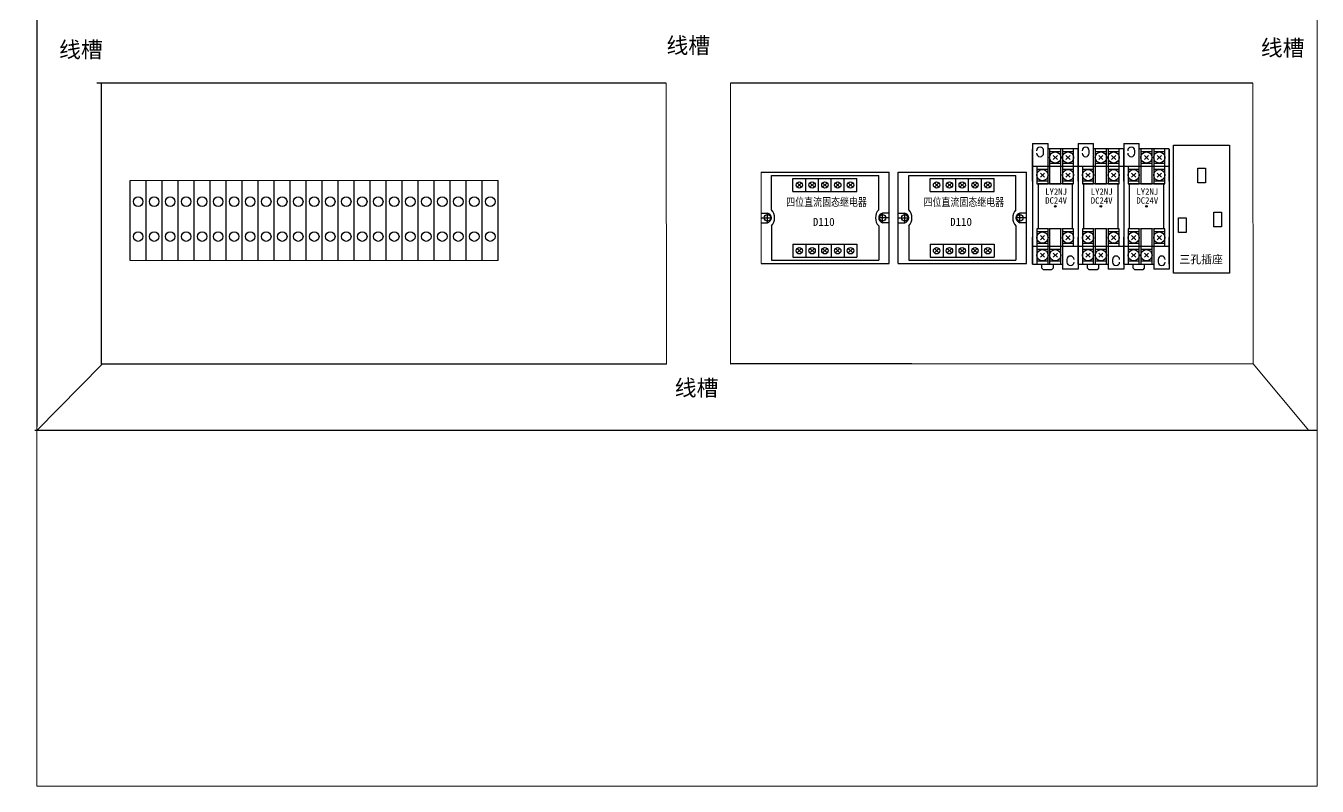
# Model space of a CAD drawing. Extents: x -21176 to 41123, y 80777 to 162275.
# Drawn here: x 40316 to 41123, y 81048 to 81523 of the extents above; entities that cross this region are included whole.
import ezdxf

# ---------------------------------------------------------------- set-up
doc = ezdxf.new("R2010")
doc.units = 0
doc.header["$MEASUREMENT"] = 0
for name, color, linetype in [('DIM', 1, 'Continuous'), ('TEXT', 2, 'Continuous'), ('Z_OM_OUTLINE', 7, 'Continuous'), ('外形線', 7, 'Continuous')]:
    doc.layers.add(name, color=color, linetype=linetype)
doc.layers.add('標注', color=95, linetype='Continuous', lineweight=13)
doc.styles.add('HZ', font='', dxfattribs={"width": 0.8})
doc.styles.get('HZ').set_extended_font_data('SimSun')
doc.dimstyles.new('AM_ISO', dxfattribs={"dimtxt": 5.5, "dimasz": 2.5, "dimexe": 1.25, "dimexo": 0.5, "dimgap": 0.5, "dimtad": 1, "dimdsep": 46, "dimtxsty": 'Standard', "dimcen": 0, "dimclrd": 5, "dimclre": 5, "dimclrt": 1, "dimadec": 0, "dimazin": 2, "dimtp": 0.1, "dimtm": 0.1, "dimtfac": 0.71, "dimtmove": 0, "dimatfit": 3, "dimfxl": 1, "dimlwd": -1, "dimlwe": -1, "dimarcsym": 0})

# ---------------------------------------------------------------- blocks, each defined once
blk = doc.blocks.new('*D116')
at = {"color": 5}
for p, q in [((40323.13, 81978.35), (40323.88, 81978.35)), ((40322.63, 81975.85), (40322.63, 81272.86)), ((40322.13, 81270.36), (40321.38, 81270.36))]:
    blk.add_line(p, q, dxfattribs=at)
at = {"color": 5, "lineweight": 0}
for points in [[(40322.21, 81975.85), (40323.05, 81975.85), (40322.63, 81978.35)], [(40322.21, 81272.86), (40323.05, 81272.86), (40322.63, 81270.36)]]:
    blk.add_solid(points, dxfattribs=at)
at = {"layer": 'Defpoints', "color": 0, "lineweight": 0}
for p in [(40322.63, 81978.35), (40322.63, 81270.36), (40322.63, 81270.36)]:
    blk.add_point(p, dxfattribs=at)
at = {"color": 1, "lineweight": 0, "insert": (40319.38, 81624.35), "char_height": 5.5, "attachment_point": 5, "rotation": 90}
blk.add_mtext('707.99', dxfattribs=at)

msp = doc.modelspace()

# ---------------------------------------------------------------- linework, layer by layer
at = {"color": 0, "lineweight": -2}
for p, q in [((40715.931, 81487.281, 550.938), (40360.14, 81487.281, 550.938)), ((40362.775, 81487.281, 550.938), (40362.775, 81311.859, 550.938)), ((40715.931, 81487.281, 550.938), (40362.775, 81487.281, 550.938)), ((40715.931, 81487.281, 550.938), (40362.775, 81487.281, 550.938)), ((40715.931, 81487.281, 550.938), (40362.775, 81487.281, 550.938)), ((41082.531, 81487.281, 550.938), (40756.006, 81487.281, 550.938)), ((41082.531, 81487.281, 550.938), (40756.006, 81487.281, 550.938)), ((41082.531, 81487.281, 550.938), (40756.006, 81487.281, 550.938)), ((41082.531, 81487.281, 550.938), (40756.006, 81487.281, 550.938)), ((40775.123, 81431.646, 550.938), (40855.123, 81431.646, 550.938)), ((40781.601, 81429.646, 550.938), (40848.645, 81429.646, 550.938)), ((40781.601, 81408.146, 550.938), (40781.601, 81429.646, 550.938)), ((40848.645, 81408.146, 550.938), (40848.645, 81429.646, 550.938)), ((40855.123, 81374.646, 550.938), (40855.123, 81431.646, 550.938)), ((40860.913, 81374.646, 550.938), (40860.913, 81431.646, 550.938)), ((40860.913, 81431.646, 550.938), (40940.913, 81431.646, 550.938)), ((40867.391, 81429.646, 550.938), (40934.435, 81429.646, 550.938)), ((40867.391, 81408.146, 550.938), (40867.391, 81429.646, 550.938)), ((40934.435, 81408.146, 550.938), (40934.435, 81429.646, 550.938)), ((40940.913, 81374.646, 550.938), (40940.913, 81431.646, 550.938)), ((40795.056, 81427.646, 550.938), (40835.056, 81427.646, 550.938)), ((40795.056, 81419.646, 550.938), (40795.056, 81427.646, 550.938)), ((40797.642, 81425.06, 550.938), (40800.47, 81422.232, 550.938)), ((40800.47, 81425.06, 550.938), (40797.642, 81422.232, 550.938)), ((40803.056, 81419.646, 550.938), (40803.056, 81427.646, 550.938)), ((40805.642, 81425.06, 550.938), (40808.47, 81422.232, 550.938)), ((40808.47, 81425.06, 550.938), (40805.642, 81422.232, 550.938)), ((40811.056, 81419.646, 550.938), (40811.056, 81427.646, 550.938)), ((40813.642, 81425.06, 550.938), (40816.47, 81422.232, 550.938)), ((40816.47, 81425.06, 550.938), (40813.642, 81422.232, 550.938)), ((40819.056, 81419.646, 550.938), (40819.056, 81427.646, 550.938)), ((40821.642, 81425.06, 550.938), (40824.47, 81422.232, 550.938)), ((40824.47, 81425.06, 550.938), (40821.642, 81422.232, 550.938)), ((40827.056, 81419.646, 550.938), (40827.056, 81427.646, 550.938)), ((40829.642, 81425.06, 550.938), (40832.47, 81422.232, 550.938)), ((40832.47, 81425.06, 550.938), (40829.642, 81422.232, 550.938)), ((40835.056, 81419.646, 550.938), (40835.056, 81427.646, 550.938)), ((40880.846, 81427.646, 550.938), (40920.846, 81427.646, 550.938)), ((40880.846, 81419.646, 550.938), (40880.846, 81427.646, 550.938)), ((40883.432, 81425.06, 550.938), (40886.26, 81422.232, 550.938)), ((40886.26, 81425.06, 550.938), (40883.432, 81422.232, 550.938)), ((40888.846, 81419.646, 550.938), (40888.846, 81427.646, 550.938)), ((40891.432, 81425.06, 550.938), (40894.26, 81422.232, 550.938)), ((40894.26, 81425.06, 550.938), (40891.432, 81422.232, 550.938)), ((40896.846, 81419.646, 550.938), (40896.846, 81427.646, 550.938)), ((40899.432, 81425.06, 550.938), (40902.26, 81422.232, 550.938)), ((40902.26, 81425.06, 550.938), (40899.432, 81422.232, 550.938)), ((40904.846, 81419.646, 550.938), (40904.846, 81427.646, 550.938)), ((40907.432, 81425.06, 550.938), (40910.26, 81422.232, 550.938)), ((40910.26, 81425.06, 550.938), (40907.432, 81422.232, 550.938)), ((40912.846, 81419.646, 550.938), (40912.846, 81427.646, 550.938)), ((40915.432, 81425.06, 550.938), (40918.26, 81422.232, 550.938)), ((40918.26, 81425.06, 550.938), (40915.432, 81422.232, 550.938)), ((40920.846, 81419.646, 550.938), (40920.846, 81427.646, 550.938)), ((40795.056, 81419.646, 550.938), (40835.056, 81419.646, 550.938)), ((40880.846, 81419.646, 550.938), (40920.846, 81419.646, 550.938)), ((40775.123, 81406.146, 550.938), (40779.123, 81406.146, 550.938)), ((40779.123, 81400.146, 550.938), (40779.123, 81406.146, 550.938)), ((40851.123, 81400.146, 550.938), (40851.123, 81406.146, 550.938)), ((40855.123, 81406.146, 550.938), (40851.123, 81406.146, 550.938)), ((40860.913, 81406.146, 550.938), (40864.913, 81406.146, 550.938)), ((40864.913, 81400.146, 550.938), (40864.913, 81406.146, 550.938)), ((40936.913, 81400.146, 550.938), (40936.913, 81406.146, 550.938)), ((40940.913, 81406.146, 550.938), (40936.913, 81406.146, 550.938)), ((40775.123, 81403.146, 550.938), (40781.123, 81403.146, 550.938)), ((40775.123, 81400.146, 550.938), (40779.123, 81400.146, 550.938)), ((40781.601, 81398.146, 550.938), (40781.601, 81376.646, 550.938)), ((40848.645, 81398.146, 550.938), (40848.645, 81376.646, 550.938)), ((40855.123, 81403.146, 550.938), (40849.123, 81403.146, 550.938)), ((40855.123, 81400.146, 550.938), (40851.123, 81400.146, 550.938)), ((40860.913, 81403.146, 550.938), (40866.913, 81403.146, 550.938)), ((40860.913, 81400.146, 550.938), (40864.913, 81400.146, 550.938)), ((40867.391, 81398.146, 550.938), (40867.391, 81376.646, 550.938)), ((40934.435, 81398.146, 550.938), (40934.435, 81376.646, 550.938)), ((40940.913, 81403.146, 550.938), (40934.913, 81403.146, 550.938)), ((40940.913, 81400.146, 550.938), (40936.913, 81400.146, 550.938)), ((40795.056, 81386.646, 550.938), (40835.056, 81386.646, 550.938)), ((40795.056, 81386.646, 550.938), (40795.056, 81378.646, 550.938)), ((40797.642, 81381.232, 550.938), (40800.47, 81384.06, 550.938)), ((40800.47, 81381.232, 550.938), (40797.642, 81384.06, 550.938)), ((40803.056, 81386.646, 550.938), (40803.056, 81378.646, 550.938)), ((40805.642, 81381.232, 550.938), (40808.47, 81384.06, 550.938)), ((40808.47, 81381.232, 550.938), (40805.642, 81384.06, 550.938)), ((40811.056, 81386.646, 550.938), (40811.056, 81378.646, 550.938)), ((40813.642, 81381.232, 550.938), (40816.47, 81384.06, 550.938)), ((40816.47, 81381.232, 550.938), (40813.642, 81384.06, 550.938)), ((40819.056, 81386.646, 550.938), (40819.056, 81378.646, 550.938)), ((40821.642, 81381.232, 550.938), (40824.47, 81384.06, 550.938)), ((40824.47, 81381.232, 550.938), (40821.642, 81384.06, 550.938)), ((40827.056, 81386.646, 550.938), (40827.056, 81378.646, 550.938)), ((40829.642, 81381.232, 550.938), (40832.47, 81384.06, 550.938)), ((40832.47, 81381.232, 550.938), (40829.642, 81384.06, 550.938)), ((40835.056, 81386.646, 550.938), (40835.056, 81378.646, 550.938)), ((40880.846, 81386.646, 550.938), (40920.846, 81386.646, 550.938)), ((40880.846, 81386.646, 550.938), (40880.846, 81378.646, 550.938)), ((40883.432, 81381.232, 550.938), (40886.26, 81384.06, 550.938)), ((40886.26, 81381.232, 550.938), (40883.432, 81384.06, 550.938)), ((40888.846, 81386.646, 550.938), (40888.846, 81378.646, 550.938)), ((40891.432, 81381.232, 550.938), (40894.26, 81384.06, 550.938)), ((40894.26, 81381.232, 550.938), (40891.432, 81384.06, 550.938)), ((40896.846, 81386.646, 550.938), (40896.846, 81378.646, 550.938)), ((40899.432, 81381.232, 550.938), (40902.26, 81384.06, 550.938)), ((40902.26, 81381.232, 550.938), (40899.432, 81384.06, 550.938)), ((40904.846, 81386.646, 550.938), (40904.846, 81378.646, 550.938)), ((40907.432, 81381.232, 550.938), (40910.26, 81384.06, 550.938)), ((40910.26, 81381.232, 550.938), (40907.432, 81384.06, 550.938)), ((40912.846, 81386.646, 550.938), (40912.846, 81378.646, 550.938)), ((40915.432, 81381.232, 550.938), (40918.26, 81384.06, 550.938)), ((40918.26, 81381.232, 550.938), (40915.432, 81384.06, 550.938)), ((40920.846, 81386.646, 550.938), (40920.846, 81378.646, 550.938)), ((40775.123, 81374.646, 550.938), (40855.123, 81374.646, 550.938)), ((40781.601, 81376.646, 550.938), (40848.645, 81376.646, 550.938)), ((40795.056, 81378.646, 550.938), (40835.056, 81378.646, 550.938)), ((40860.913, 81374.646, 550.938), (40940.913, 81374.646, 550.938)), ((40867.391, 81376.646, 550.938), (40934.435, 81376.646, 550.938)), ((40880.846, 81378.646, 550.938), (40920.846, 81378.646, 550.938)), ((40716.028, 81311.927, 550.938), (40362.775, 81311.859, 550.938)), ((40716.028, 81311.926, 550.938), (40362.775, 81311.858, 550.938)), ((40716.028, 81311.926, 550.938), (40362.775, 81311.857, 550.938)), ((40716.028, 81311.906, 550.938), (40362.775, 81311.859, 550.938)), ((40869.35, 81311.955, 550.938), (40756.006, 81311.933, 550.938)), ((40866.715, 81311.955, 550.938), (40756.006, 81311.934, 550.938)), ((40864.08, 81311.955, 550.938), (40756.006, 81311.934, 550.938)), ((41082.547, 81311.955, 550.938), (40756.006, 81311.911, 550.938)), ((41114.724, 81270.356, 550.938), (40322.629, 81270.356, 550.938)), ((41117.359, 81270.356, 550.938), (40357.505, 81270.356, 550.938)), ((41119.994, 81270.356, 550.938), (40360.14, 81270.356, 550.938)), ((41122.629, 81270.356, 550.938), (40362.775, 81270.356, 550.938))]:
    msp.add_line(p, q, dxfattribs=at)
at = {"lineweight": 0}
for p, q in [((40715.931, 81487.281, 550.938), (40716.028, 81311.906, 550.938)), ((40756.006, 81487.281, 550.938), (40756.006, 81311.911, 550.938)), ((41082.531, 81487.281, 550.938), (41082.551, 81311.951, 550.938)), ((40775.123, 81431.646, 550.938), (40775.123, 81374.646, 550.938)), ((40380.951, 81426.536, 550.938), (40420.951, 81426.536, 550.938)), ((40420.951, 81426.536, 550.938), (40460.951, 81426.536, 550.938)), ((40460.951, 81426.536, 550.938), (40500.951, 81426.536, 550.938)), ((40500.951, 81426.536, 550.938), (40540.951, 81426.536, 550.938)), ((40540.951, 81426.536, 550.938), (40580.951, 81426.536, 550.938)), ((40580.951, 81426.536, 550.938), (40610.951, 81426.536, 550.938)), ((40380.951, 81376.536, 550.938), (40390.951, 81376.536, 550.938)), ((40390.951, 81376.536, 550.938), (40420.951, 81376.536, 550.938)), ((40420.951, 81376.536, 550.938), (40430.951, 81376.536, 550.938)), ((40430.951, 81376.536, 550.938), (40460.951, 81376.536, 550.938)), ((40460.951, 81376.536, 550.938), (40470.951, 81376.536, 550.938)), ((40470.951, 81376.536, 550.938), (40500.951, 81376.536, 550.938)), ((40500.951, 81376.536, 550.938), (40510.951, 81376.536, 550.938)), ((40510.951, 81376.536, 550.938), (40540.951, 81376.536, 550.938)), ((40540.951, 81376.536, 550.938), (40550.951, 81376.536, 550.938)), ((40550.951, 81376.536, 550.938), (40580.951, 81376.536, 550.938)), ((40580.951, 81376.536, 550.938), (40590.951, 81376.536, 550.938)), ((40590.951, 81376.536, 550.938), (40610.951, 81376.536, 550.938)), ((40363.542, 81311.859, 550.938), (40322.629, 81270.356, 550.938)), ((41082.547, 81311.955, 550.938), (41117.359, 81270.356, 550.938))]:
    msp.add_line(p, q, dxfattribs=at)
at = {"linetype": 'Continuous'}
for p, q in [((40944.723, 81446.094, 550.938), (40944.723, 81374.344, 550.938)), ((40973.223, 81446.094, 550.938), (40973.223, 81374.344, 550.938)), ((41001.723, 81446.094, 550.938), (41001.723, 81374.344, 550.938)), ((41030.223, 81446.094, 550.938), (41030.223, 81374.344, 550.938))]:
    msp.add_line(p, q, dxfattribs=at)
for p, q in [((40944.723, 81446.094, 550.938), (40944.723, 81374.344, 550.938)), ((40944.723, 81446.094, 550.938), (40944.723, 81374.344, 550.938)), ((40944.723, 81446.094, 550.938), (40944.723, 81374.344, 550.938)), ((40944.723, 81433.094, 550.938), (40944.723, 81446.094, 550.938)), ((40944.723, 81446.094, 550.938), (40944.723, 81426.094, 550.938)), ((40944.723, 81433.094, 550.938), (40944.723, 81446.094, 550.938)), ((40973.223, 81446.094, 550.938), (40973.223, 81374.344, 550.938)), ((40973.223, 81446.094, 550.938), (40973.223, 81374.344, 550.938)), ((40973.223, 81446.094, 550.938), (40973.223, 81374.344, 550.938)), ((40973.223, 81433.094, 550.938), (40973.223, 81446.094, 550.938)), ((40973.223, 81446.094, 550.938), (40973.223, 81426.094, 550.938)), ((40973.223, 81433.094, 550.938), (40973.223, 81446.094, 550.938)), ((40973.223, 81446.094, 550.938), (40973.223, 81371.094, 550.938)), ((41001.723, 81446.094, 550.938), (41001.723, 81374.344, 550.938)), ((41001.723, 81446.094, 550.938), (41001.723, 81374.344, 550.938)), ((41001.723, 81446.094, 550.938), (41001.723, 81374.344, 550.938)), ((41001.723, 81433.094, 550.938), (41001.723, 81446.094, 550.938)), ((41001.723, 81446.094, 550.938), (41001.723, 81426.094, 550.938)), ((41001.723, 81433.094, 550.938), (41001.723, 81446.094, 550.938)), ((41001.723, 81446.094, 550.938), (41001.723, 81371.094, 550.938)), ((41030.223, 81446.094, 550.938), (41030.223, 81374.344, 550.938)), ((41030.223, 81446.094, 550.938), (41030.223, 81374.344, 550.938)), ((41030.223, 81446.094, 550.938), (41030.223, 81374.344, 550.938)), ((41030.223, 81433.094, 550.938), (41030.223, 81446.094, 550.938)), ((41030.223, 81446.094, 550.938), (41030.223, 81426.094, 550.938)), ((41030.223, 81433.094, 550.938), (41030.223, 81446.094, 550.938)), ((41030.223, 81446.094, 550.938), (41030.223, 81371.094, 550.938)), ((40944.723, 81426.094, 550.938), (40944.723, 81433.094, 550.938)), ((40944.723, 81426.094, 550.938), (40944.723, 81433.094, 550.938)), ((40973.223, 81426.094, 550.938), (40973.223, 81433.094, 550.938)), ((40973.223, 81426.094, 550.938), (40973.223, 81433.094, 550.938)), ((41001.723, 81426.094, 550.938), (41001.723, 81433.094, 550.938)), ((41001.723, 81426.094, 550.938), (41001.723, 81433.094, 550.938)), ((41030.223, 81426.094, 550.938), (41030.223, 81433.094, 550.938)), ((41030.223, 81426.094, 550.938), (41030.223, 81433.094, 550.938)), ((40380.951, 81376.536, 550.938), (40380.951, 81426.536, 550.938)), ((40380.951, 81376.536, 550.938), (40380.951, 81426.536, 550.938)), ((40380.951, 81376.536, 550.938), (40380.951, 81426.536, 550.938)), ((40380.951, 81376.536, 550.938), (40380.951, 81426.536, 550.938)), ((40390.951, 81376.536, 550.938), (40390.951, 81426.536, 550.938)), ((40390.951, 81376.536, 550.938), (40390.951, 81426.536, 550.938)), ((40400.951, 81376.536, 550.938), (40400.951, 81426.536, 550.938)), ((40410.951, 81376.536, 550.938), (40410.951, 81426.536, 550.938)), ((40420.951, 81376.536, 550.938), (40420.951, 81426.536, 550.938)), ((40420.951, 81376.536, 550.938), (40420.951, 81426.536, 550.938)), ((40420.951, 81376.536, 550.938), (40420.951, 81426.536, 550.938)), ((40420.951, 81376.536, 550.938), (40420.951, 81426.536, 550.938)), ((40430.951, 81376.536, 550.938), (40430.951, 81426.536, 550.938)), ((40430.951, 81376.536, 550.938), (40430.951, 81426.536, 550.938)), ((40440.951, 81376.536, 550.938), (40440.951, 81426.536, 550.938)), ((40450.951, 81376.536, 550.938), (40450.951, 81426.536, 550.938)), ((40460.951, 81376.536, 550.938), (40460.951, 81426.536, 550.938)), ((40460.951, 81376.536, 550.938), (40460.951, 81426.536, 550.938)), ((40460.951, 81376.536, 550.938), (40460.951, 81426.536, 550.938)), ((40460.951, 81376.536, 550.938), (40460.951, 81426.536, 550.938)), ((40470.951, 81376.536, 550.938), (40470.951, 81426.536, 550.938)), ((40470.951, 81376.536, 550.938), (40470.951, 81426.536, 550.938)), ((40480.951, 81376.536, 550.938), (40480.951, 81426.536, 550.938)), ((40490.951, 81376.536, 550.938), (40490.951, 81426.536, 550.938)), ((40500.951, 81376.536, 550.938), (40500.951, 81426.536, 550.938)), ((40500.951, 81376.536, 550.938), (40500.951, 81426.536, 550.938)), ((40500.951, 81376.536, 550.938), (40500.951, 81426.536, 550.938)), ((40500.951, 81376.536, 550.938), (40500.951, 81426.536, 550.938)), ((40510.951, 81376.536, 550.938), (40510.951, 81426.536, 550.938)), ((40510.951, 81376.536, 550.938), (40510.951, 81426.536, 550.938)), ((40520.951, 81376.536, 550.938), (40520.951, 81426.536, 550.938)), ((40530.951, 81376.536, 550.938), (40530.951, 81426.536, 550.938)), ((40540.951, 81376.536, 550.938), (40540.951, 81426.536, 550.938)), ((40540.951, 81376.536, 550.938), (40540.951, 81426.536, 550.938)), ((40540.951, 81376.536, 550.938), (40540.951, 81426.536, 550.938)), ((40540.951, 81376.536, 550.938), (40540.951, 81426.536, 550.938)), ((40550.951, 81376.536, 550.938), (40550.951, 81426.536, 550.938)), ((40550.951, 81376.536, 550.938), (40550.951, 81426.536, 550.938)), ((40560.951, 81376.536, 550.938), (40560.951, 81426.536, 550.938)), ((40570.951, 81376.536, 550.938), (40570.951, 81426.536, 550.938)), ((40580.951, 81376.536, 550.938), (40580.951, 81426.536, 550.938)), ((40580.951, 81376.536, 550.938), (40580.951, 81426.536, 550.938)), ((40580.951, 81376.536, 550.938), (40580.951, 81426.536, 550.938)), ((40580.951, 81376.536, 550.938), (40580.951, 81426.536, 550.938)), ((40590.951, 81376.536, 550.938), (40590.951, 81426.536, 550.938)), ((40590.951, 81376.536, 550.938), (40590.951, 81426.536, 550.938)), ((40600.951, 81376.536, 550.938), (40600.951, 81426.536, 550.938)), ((40610.951, 81376.536, 550.938), (40610.951, 81426.536, 550.938)), ((40944.723, 81391.094, 550.938), (40944.723, 81384.094, 550.938)), ((40944.723, 81374.344, 550.938), (40944.723, 81391.094, 550.938)), ((40944.723, 81374.344, 550.938), (40944.723, 81391.094, 550.938)), ((40973.223, 81391.094, 550.938), (40973.223, 81384.094, 550.938)), ((40973.223, 81374.344, 550.938), (40973.223, 81391.094, 550.938)), ((40973.223, 81374.344, 550.938), (40973.223, 81391.094, 550.938)), ((41001.723, 81391.094, 550.938), (41001.723, 81384.094, 550.938)), ((41001.723, 81374.344, 550.938), (41001.723, 81391.094, 550.938)), ((41001.723, 81374.344, 550.938), (41001.723, 81391.094, 550.938)), ((41030.223, 81391.094, 550.938), (41030.223, 81384.094, 550.938)), ((41030.223, 81374.344, 550.938), (41030.223, 81391.094, 550.938)), ((41030.223, 81374.344, 550.938), (41030.223, 81391.094, 550.938))]:
    msp.add_line(p, q)
at = {"color": 7, "linetype": 'Continuous'}
for p, q in [((40948.223, 81424.344, 550.938), (40948.223, 81396.344, 550.938)), ((40969.723, 81424.344, 550.938), (40948.223, 81424.344, 550.938)), ((40969.723, 81396.344, 550.938), (40969.723, 81424.344, 550.938)), ((40976.723, 81424.344, 550.938), (40976.723, 81396.344, 550.938)), ((40998.223, 81424.344, 550.938), (40976.723, 81424.344, 550.938)), ((40998.223, 81396.344, 550.938), (40998.223, 81424.344, 550.938)), ((41005.223, 81424.344, 550.938), (41005.223, 81396.344, 550.938)), ((41026.723, 81424.344, 550.938), (41005.223, 81424.344, 550.938)), ((41026.723, 81396.344, 550.938), (41026.723, 81424.344, 550.938))]:
    msp.add_line(p, q, dxfattribs=at)
at = {"lineweight": 0, "elevation": 550.938}
msp.add_lwpolyline([(40322.629, 81978.345), (41122.629, 81978.345), (41122.629, 81048.345), (40322.629, 81048.345)], close=True, dxfattribs=at)
at = {"elevation": 550.938}
for points in [[(41032.936, 81448.565), (41067.936, 81448.565), (41067.936, 81368.565), (41032.936, 81368.565)], [(41048.107, 81434.147), (41052.952, 81434.147), (41052.952, 81425.005), (41048.107, 81425.005)], [(41058.006, 81406.632), (41062.851, 81406.632), (41062.851, 81397.49), (41058.006, 81397.49)], [(41035.945, 81403.076), (41040.79, 81403.076), (41040.79, 81393.934), (41035.945, 81393.934)]]:
    msp.add_lwpolyline(points, close=True, dxfattribs=at)
at = {"color": 0, "lineweight": -2}
for centre in [(40799.056, 81423.646, 550.938), (40807.056, 81423.646, 550.938), (40815.056, 81423.646, 550.938), (40823.056, 81423.646, 550.938), (40831.056, 81423.646, 550.938), (40884.846, 81423.646, 550.938), (40892.846, 81423.646, 550.938), (40900.846, 81423.646, 550.938), (40908.846, 81423.646, 550.938), (40916.846, 81423.646, 550.938), (40779.123, 81403.146, 550.938), (40851.123, 81403.146, 550.938), (40864.913, 81403.146, 550.938), (40936.913, 81403.146, 550.938), (40799.056, 81382.646, 550.938), (40807.056, 81382.646, 550.938), (40815.056, 81382.646, 550.938), (40823.056, 81382.646, 550.938), (40831.056, 81382.646, 550.938), (40884.846, 81382.646, 550.938), (40892.846, 81382.646, 550.938), (40900.846, 81382.646, 550.938), (40908.846, 81382.646, 550.938), (40916.846, 81382.646, 550.938)]:
    msp.add_circle(centre, 2, dxfattribs=at)
for centre in [(40385.961, 81413.277, 550.938), (40395.961, 81413.277, 550.938), (40405.961, 81413.277, 550.938), (40415.961, 81413.277, 550.938), (40415.961, 81413.277, 550.938), (40425.961, 81413.277, 550.938), (40435.961, 81413.277, 550.938), (40445.961, 81413.277, 550.938), (40455.961, 81413.277, 550.938), (40455.961, 81413.277, 550.938), (40465.961, 81413.277, 550.938), (40475.961, 81413.277, 550.938), (40485.961, 81413.277, 550.938), (40495.961, 81413.277, 550.938), (40495.961, 81413.277, 550.938), (40505.961, 81413.277, 550.938), (40515.961, 81413.277, 550.938), (40525.961, 81413.277, 550.938), (40535.961, 81413.277, 550.938), (40535.961, 81413.277, 550.938), (40545.961, 81413.277, 550.938), (40555.961, 81413.277, 550.938), (40565.961, 81413.277, 550.938), (40575.961, 81413.277, 550.938), (40575.961, 81413.277, 550.938), (40585.961, 81413.277, 550.938), (40595.961, 81413.277, 550.938), (40605.961, 81413.277, 550.938), (40385.961, 81391.479, 550.938), (40395.961, 81391.479, 550.938), (40405.961, 81391.479, 550.938), (40415.961, 81391.479, 550.938), (40415.961, 81391.479, 550.938), (40425.961, 81391.479, 550.938), (40435.961, 81391.479, 550.938), (40445.961, 81391.479, 550.938), (40455.961, 81391.479, 550.938), (40455.961, 81391.479, 550.938), (40465.961, 81391.479, 550.938), (40475.961, 81391.479, 550.938), (40485.961, 81391.479, 550.938), (40495.961, 81391.479, 550.938), (40495.961, 81391.479, 550.938), (40505.961, 81391.479, 550.938), (40515.961, 81391.479, 550.938), (40525.961, 81391.479, 550.938), (40535.961, 81391.479, 550.938), (40535.961, 81391.479, 550.938), (40545.961, 81391.479, 550.938), (40555.961, 81391.479, 550.938), (40565.961, 81391.479, 550.938), (40575.961, 81391.479, 550.938), (40575.961, 81391.479, 550.938), (40585.961, 81391.479, 550.938), (40595.961, 81391.479, 550.938), (40605.961, 81391.479, 550.938)]:
    msp.add_circle(centre, 3)
at = {"color": 7, "linetype": 'Continuous'}
for centre in [(40958.973, 81410.344, 550.938), (40987.473, 81410.344, 550.938), (41015.973, 81410.344, 550.938)]:
    msp.add_circle(centre, 0.5, dxfattribs=at)
at = {"color": 0, "lineweight": -2}
for centre, radius, start, end in [((40778.546, 81403.146, 550.938), 3.055, 280.885361, 79.114639), ((40776.351, 81403.146, 550.938), 7.25, 316.397181, 43.602819), ((40853.895, 81403.146, 550.938), 7.25, 136.397181, 223.602819), ((40851.7, 81403.146, 550.938), 3.055, 100.885361, 259.114639), ((40864.336, 81403.146, 550.938), 3.055, 280.885361, 79.114639), ((40862.141, 81403.146, 550.938), 7.25, 316.397181, 43.602819), ((40939.685, 81403.146, 550.938), 7.25, 136.397181, 223.602819), ((40937.49, 81403.146, 550.938), 3.055, 100.885361, 259.114639)]:
    msp.add_arc(centre, radius, start, end, dxfattribs=at)
at = {"layer": 'DIM', "color": 0}
for p, q in [((40944.723, 81446.094, 550.938), (40944.723, 81374.344, 550.938)), ((40973.223, 81446.094, 550.938), (40973.223, 81374.344, 550.938)), ((41001.723, 81446.094, 550.938), (41001.723, 81374.344, 550.938)), ((41030.223, 81446.094, 550.938), (41030.223, 81374.344, 550.938))]:
    msp.add_line(p, q, dxfattribs=at)
at = {"layer": 'TEXT', "linetype": 'Continuous'}
for p, q in [((40944.723, 81446.094, 550.938), (40944.723, 81376.094, 550.938)), ((40973.223, 81446.094, 550.938), (40973.223, 81376.094, 550.938)), ((41001.723, 81446.094, 550.938), (41001.723, 81376.094, 550.938)), ((41030.223, 81446.094, 550.938), (41030.223, 81376.094, 550.938))]:
    msp.add_line(p, q, dxfattribs=at)
at = {"layer": 'Z_OM_OUTLINE'}
for p, q in [((40944.723, 81449.594, 550.938), (40954.473, 81449.594, 550.938)), ((40944.723, 81449.594, 550.938), (40944.723, 81374.344, 550.938)), ((40951.723, 81443.594, 550.938), (40951.723, 81445.094, 550.938)), ((40954.473, 81424.344, 550.938), (40954.473, 81449.594, 550.938)), ((40973.223, 81446.344, 550.938), (40954.473, 81446.344, 550.938)), ((40955.473, 81446.344, 550.938), (40955.473, 81424.344, 550.938)), ((40962.473, 81424.344, 550.938), (40962.473, 81446.344, 550.938)), ((40963.473, 81446.344, 550.938), (40963.473, 81424.344, 550.938)), ((40970.473, 81424.344, 550.938), (40970.473, 81446.344, 550.938)), ((40973.223, 81449.594, 550.938), (40982.973, 81449.594, 550.938)), ((40973.223, 81449.594, 550.938), (40973.223, 81374.344, 550.938)), ((40980.223, 81443.594, 550.938), (40980.223, 81445.094, 550.938)), ((40982.973, 81424.344, 550.938), (40982.973, 81449.594, 550.938)), ((41001.723, 81446.344, 550.938), (40982.973, 81446.344, 550.938)), ((40983.973, 81446.344, 550.938), (40983.973, 81424.344, 550.938)), ((40990.973, 81424.344, 550.938), (40990.973, 81446.344, 550.938)), ((40991.973, 81446.344, 550.938), (40991.973, 81424.344, 550.938)), ((40998.973, 81424.344, 550.938), (40998.973, 81446.344, 550.938)), ((41001.723, 81449.594, 550.938), (41011.473, 81449.594, 550.938)), ((41001.723, 81449.594, 550.938), (41001.723, 81374.344, 550.938)), ((41008.723, 81443.594, 550.938), (41008.723, 81445.094, 550.938)), ((41011.473, 81424.344, 550.938), (41011.473, 81449.594, 550.938)), ((41030.223, 81446.344, 550.938), (41011.473, 81446.344, 550.938)), ((41012.473, 81446.344, 550.938), (41012.473, 81424.344, 550.938)), ((41019.473, 81424.344, 550.938), (41019.473, 81446.344, 550.938)), ((41020.473, 81446.344, 550.938), (41020.473, 81424.344, 550.938)), ((41027.473, 81424.344, 550.938), (41027.473, 81446.344, 550.938)), ((40962.473, 81444.344, 550.938), (40955.473, 81444.344, 550.938)), ((40955.473, 81437.344, 550.938), (40962.473, 81437.344, 550.938)), ((40957.662, 81439.534, 550.938), (40960.283, 81442.155, 550.938)), ((40960.283, 81439.534, 550.938), (40957.662, 81442.155, 550.938)), ((40970.473, 81444.344, 550.938), (40963.473, 81444.344, 550.938)), ((40963.473, 81437.344, 550.938), (40970.473, 81437.344, 550.938)), ((40968.283, 81439.534, 550.938), (40965.662, 81442.155, 550.938)), ((40965.662, 81439.534, 550.938), (40968.283, 81442.155, 550.938)), ((40990.973, 81444.344, 550.938), (40983.973, 81444.344, 550.938)), ((40983.973, 81437.344, 550.938), (40990.973, 81437.344, 550.938)), ((40986.162, 81439.534, 550.938), (40988.783, 81442.155, 550.938)), ((40988.783, 81439.534, 550.938), (40986.162, 81442.155, 550.938)), ((40998.973, 81444.344, 550.938), (40991.973, 81444.344, 550.938)), ((40991.973, 81437.344, 550.938), (40998.973, 81437.344, 550.938)), ((40996.783, 81439.534, 550.938), (40994.162, 81442.155, 550.938)), ((40994.162, 81439.534, 550.938), (40996.783, 81442.155, 550.938)), ((41019.473, 81444.344, 550.938), (41012.473, 81444.344, 550.938)), ((41012.473, 81437.344, 550.938), (41019.473, 81437.344, 550.938)), ((41014.662, 81439.534, 550.938), (41017.283, 81442.155, 550.938)), ((41017.283, 81439.534, 550.938), (41014.662, 81442.155, 550.938)), ((41027.473, 81444.344, 550.938), (41020.473, 81444.344, 550.938)), ((41020.473, 81437.344, 550.938), (41027.473, 81437.344, 550.938)), ((41025.283, 81439.534, 550.938), (41022.662, 81442.155, 550.938)), ((41022.662, 81439.534, 550.938), (41025.283, 81442.155, 550.938)), ((40944.723, 81435.344, 550.938), (40973.223, 81435.344, 550.938)), ((40947.473, 81435.344, 550.938), (40947.473, 81424.344, 550.938)), ((40954.473, 81433.344, 550.938), (40947.473, 81433.344, 550.938)), ((40952.283, 81428.534, 550.938), (40949.662, 81431.155, 550.938)), ((40949.662, 81428.534, 550.938), (40952.283, 81431.155, 550.938)), ((40970.473, 81433.344, 550.938), (40963.473, 81433.344, 550.938)), ((40968.283, 81428.534, 550.938), (40965.662, 81431.155, 550.938)), ((40965.662, 81428.534, 550.938), (40968.283, 81431.155, 550.938)), ((40973.223, 81435.344, 550.938), (41001.723, 81435.344, 550.938)), ((40975.973, 81435.344, 550.938), (40975.973, 81424.344, 550.938)), ((40982.973, 81433.344, 550.938), (40975.973, 81433.344, 550.938)), ((40980.783, 81428.534, 550.938), (40978.162, 81431.155, 550.938)), ((40978.162, 81428.534, 550.938), (40980.783, 81431.155, 550.938)), ((40998.973, 81433.344, 550.938), (40991.973, 81433.344, 550.938)), ((40996.783, 81428.534, 550.938), (40994.162, 81431.155, 550.938)), ((40994.162, 81428.534, 550.938), (40996.783, 81431.155, 550.938)), ((41001.723, 81435.344, 550.938), (41030.223, 81435.344, 550.938)), ((41004.473, 81435.344, 550.938), (41004.473, 81424.344, 550.938)), ((41011.473, 81433.344, 550.938), (41004.473, 81433.344, 550.938)), ((41009.283, 81428.534, 550.938), (41006.662, 81431.155, 550.938)), ((41006.662, 81428.534, 550.938), (41009.283, 81431.155, 550.938)), ((41027.473, 81433.344, 550.938), (41020.473, 81433.344, 550.938)), ((41025.283, 81428.534, 550.938), (41022.662, 81431.155, 550.938)), ((41022.662, 81428.534, 550.938), (41025.283, 81431.155, 550.938)), ((40947.473, 81426.344, 550.938), (40954.473, 81426.344, 550.938)), ((40947.473, 81424.344, 550.938), (40954.473, 81424.344, 550.938)), ((40955.473, 81424.344, 550.938), (40962.473, 81424.344, 550.938)), ((40963.473, 81426.344, 550.938), (40970.473, 81426.344, 550.938)), ((40963.473, 81424.344, 550.938), (40970.473, 81424.344, 550.938)), ((40975.973, 81426.344, 550.938), (40982.973, 81426.344, 550.938)), ((40975.973, 81424.344, 550.938), (40982.973, 81424.344, 550.938)), ((40983.973, 81424.344, 550.938), (40990.973, 81424.344, 550.938)), ((40991.973, 81426.344, 550.938), (40998.973, 81426.344, 550.938)), ((40991.973, 81424.344, 550.938), (40998.973, 81424.344, 550.938)), ((41004.473, 81426.344, 550.938), (41011.473, 81426.344, 550.938)), ((41004.473, 81424.344, 550.938), (41011.473, 81424.344, 550.938)), ((41012.473, 81424.344, 550.938), (41019.473, 81424.344, 550.938)), ((41020.473, 81426.344, 550.938), (41027.473, 81426.344, 550.938)), ((41020.473, 81424.344, 550.938), (41027.473, 81424.344, 550.938)), ((40954.473, 81396.344, 550.938), (40947.473, 81396.344, 550.938)), ((40947.473, 81396.344, 550.938), (40947.473, 81374.344, 550.938)), ((40954.473, 81374.344, 550.938), (40954.473, 81396.344, 550.938)), ((40962.473, 81396.344, 550.938), (40955.473, 81396.344, 550.938)), ((40955.473, 81396.344, 550.938), (40955.473, 81374.344, 550.938)), ((40962.473, 81374.344, 550.938), (40962.473, 81396.344, 550.938)), ((40970.473, 81396.344, 550.938), (40963.473, 81396.344, 550.938)), ((40963.473, 81396.344, 550.938), (40963.473, 81371.094, 550.938)), ((40970.473, 81385.344, 550.938), (40970.473, 81396.344, 550.938)), ((40982.973, 81396.344, 550.938), (40975.973, 81396.344, 550.938)), ((40975.973, 81396.344, 550.938), (40975.973, 81374.344, 550.938)), ((40982.973, 81374.344, 550.938), (40982.973, 81396.344, 550.938)), ((40990.973, 81396.344, 550.938), (40983.973, 81396.344, 550.938)), ((40983.973, 81396.344, 550.938), (40983.973, 81374.344, 550.938)), ((40990.973, 81374.344, 550.938), (40990.973, 81396.344, 550.938)), ((40998.973, 81396.344, 550.938), (40991.973, 81396.344, 550.938)), ((40991.973, 81396.344, 550.938), (40991.973, 81371.094, 550.938)), ((40998.973, 81385.344, 550.938), (40998.973, 81396.344, 550.938)), ((41011.473, 81396.344, 550.938), (41004.473, 81396.344, 550.938)), ((41004.473, 81396.344, 550.938), (41004.473, 81374.344, 550.938)), ((41011.473, 81374.344, 550.938), (41011.473, 81396.344, 550.938)), ((41019.473, 81396.344, 550.938), (41012.473, 81396.344, 550.938)), ((41012.473, 81396.344, 550.938), (41012.473, 81374.344, 550.938)), ((41019.473, 81374.344, 550.938), (41019.473, 81396.344, 550.938)), ((41027.473, 81396.344, 550.938), (41020.473, 81396.344, 550.938)), ((41020.473, 81396.344, 550.938), (41020.473, 81371.094, 550.938)), ((41027.473, 81385.344, 550.938), (41027.473, 81396.344, 550.938)), ((40954.473, 81394.344, 550.938), (40947.473, 81394.344, 550.938)), ((40952.283, 81389.534, 550.938), (40949.662, 81392.155, 550.938)), ((40949.662, 81389.534, 550.938), (40952.283, 81392.155, 550.938)), ((40970.473, 81394.344, 550.938), (40963.473, 81394.344, 550.938)), ((40968.283, 81389.534, 550.938), (40965.662, 81392.155, 550.938)), ((40965.662, 81389.534, 550.938), (40968.283, 81392.155, 550.938)), ((40982.973, 81394.344, 550.938), (40975.973, 81394.344, 550.938)), ((40980.783, 81389.534, 550.938), (40978.162, 81392.155, 550.938)), ((40978.162, 81389.534, 550.938), (40980.783, 81392.155, 550.938)), ((40998.973, 81394.344, 550.938), (40991.973, 81394.344, 550.938)), ((40996.783, 81389.534, 550.938), (40994.162, 81392.155, 550.938)), ((40994.162, 81389.534, 550.938), (40996.783, 81392.155, 550.938)), ((41011.473, 81394.344, 550.938), (41004.473, 81394.344, 550.938)), ((41009.283, 81389.534, 550.938), (41006.662, 81392.155, 550.938)), ((41006.662, 81389.534, 550.938), (41009.283, 81392.155, 550.938)), ((41027.473, 81394.344, 550.938), (41020.473, 81394.344, 550.938)), ((41025.283, 81389.534, 550.938), (41022.662, 81392.155, 550.938)), ((41022.662, 81389.534, 550.938), (41025.283, 81392.155, 550.938)), ((40973.223, 81385.344, 550.938), (40944.723, 81385.344, 550.938)), ((40947.473, 81387.344, 550.938), (40954.473, 81387.344, 550.938)), ((40954.473, 81383.344, 550.938), (40947.473, 81383.344, 550.938)), ((40952.283, 81378.534, 550.938), (40949.662, 81381.155, 550.938)), ((40949.662, 81378.534, 550.938), (40952.283, 81381.155, 550.938)), ((40962.473, 81383.344, 550.938), (40955.473, 81383.344, 550.938)), ((40960.283, 81378.534, 550.938), (40957.662, 81381.155, 550.938)), ((40957.662, 81378.534, 550.938), (40960.283, 81381.155, 550.938)), ((40963.473, 81387.344, 550.938), (40970.473, 81387.344, 550.938)), ((41001.723, 81385.344, 550.938), (40973.223, 81385.344, 550.938)), ((40975.973, 81387.344, 550.938), (40982.973, 81387.344, 550.938)), ((40982.973, 81383.344, 550.938), (40975.973, 81383.344, 550.938)), ((40980.783, 81378.534, 550.938), (40978.162, 81381.155, 550.938)), ((40978.162, 81378.534, 550.938), (40980.783, 81381.155, 550.938)), ((40990.973, 81383.344, 550.938), (40983.973, 81383.344, 550.938)), ((40988.783, 81378.534, 550.938), (40986.162, 81381.155, 550.938)), ((40986.162, 81378.534, 550.938), (40988.783, 81381.155, 550.938)), ((40991.973, 81387.344, 550.938), (40998.973, 81387.344, 550.938)), ((41030.223, 81385.344, 550.938), (41001.723, 81385.344, 550.938)), ((41004.473, 81387.344, 550.938), (41011.473, 81387.344, 550.938)), ((41011.473, 81383.344, 550.938), (41004.473, 81383.344, 550.938)), ((41009.283, 81378.534, 550.938), (41006.662, 81381.155, 550.938)), ((41006.662, 81378.534, 550.938), (41009.283, 81381.155, 550.938)), ((41019.473, 81383.344, 550.938), (41012.473, 81383.344, 550.938)), ((41017.283, 81378.534, 550.938), (41014.662, 81381.155, 550.938)), ((41014.662, 81378.534, 550.938), (41017.283, 81381.155, 550.938)), ((41020.473, 81387.344, 550.938), (41027.473, 81387.344, 550.938)), ((40944.723, 81374.344, 550.938), (40963.473, 81374.344, 550.938)), ((40947.473, 81376.344, 550.938), (40954.473, 81376.344, 550.938)), ((40950.598, 81371.744, 550.938), (40950.598, 81374.344, 550.938)), ((40951.598, 81370.744, 550.938), (40950.598, 81371.744, 550.938)), ((40955.473, 81376.344, 550.938), (40962.473, 81376.344, 550.938)), ((40957.598, 81371.744, 550.938), (40956.598, 81370.744, 550.938)), ((40957.598, 81374.344, 550.938), (40957.598, 81371.744, 550.938)), ((40966.223, 81377.094, 550.938), (40966.223, 81375.594, 550.938)), ((40973.223, 81374.344, 550.938), (40991.973, 81374.344, 550.938)), ((40975.973, 81376.344, 550.938), (40982.973, 81376.344, 550.938)), ((40979.098, 81371.744, 550.938), (40979.098, 81374.344, 550.938)), ((40980.098, 81370.744, 550.938), (40979.098, 81371.744, 550.938)), ((40983.973, 81376.344, 550.938), (40990.973, 81376.344, 550.938)), ((40986.098, 81371.744, 550.938), (40985.098, 81370.744, 550.938)), ((40986.098, 81374.344, 550.938), (40986.098, 81371.744, 550.938)), ((40994.723, 81377.094, 550.938), (40994.723, 81375.594, 550.938)), ((41001.723, 81374.344, 550.938), (41020.473, 81374.344, 550.938)), ((41004.473, 81376.344, 550.938), (41011.473, 81376.344, 550.938)), ((41007.598, 81371.744, 550.938), (41007.598, 81374.344, 550.938)), ((41008.598, 81370.744, 550.938), (41007.598, 81371.744, 550.938)), ((41012.473, 81376.344, 550.938), (41019.473, 81376.344, 550.938)), ((41014.598, 81371.744, 550.938), (41013.598, 81370.744, 550.938)), ((41014.598, 81374.344, 550.938), (41014.598, 81371.744, 550.938)), ((41023.223, 81377.094, 550.938), (41023.223, 81375.594, 550.938)), ((40956.598, 81370.744, 550.938), (40951.598, 81370.744, 550.938)), ((40973.223, 81371.094, 550.938), (40963.473, 81371.094, 550.938)), ((40985.098, 81370.744, 550.938), (40980.098, 81370.744, 550.938)), ((41001.723, 81371.094, 550.938), (40991.973, 81371.094, 550.938)), ((41013.598, 81370.744, 550.938), (41008.598, 81370.744, 550.938)), ((41030.223, 81371.094, 550.938), (41020.473, 81371.094, 550.938))]:
    msp.add_line(p, q, dxfattribs=at)
for centre in [(40958.973, 81440.844, 550.938), (40966.973, 81440.844, 550.938), (40987.473, 81440.844, 550.938), (40995.473, 81440.844, 550.938), (41015.973, 81440.844, 550.938), (41023.973, 81440.844, 550.938), (40950.973, 81429.844, 550.938), (40966.973, 81429.844, 550.938), (40979.473, 81429.844, 550.938), (40995.473, 81429.844, 550.938), (41007.973, 81429.844, 550.938), (41023.973, 81429.844, 550.938), (40950.973, 81390.844, 550.938), (40966.973, 81390.844, 550.938), (40979.473, 81390.844, 550.938), (40995.473, 81390.844, 550.938), (41007.973, 81390.844, 550.938), (41023.973, 81390.844, 550.938), (40950.973, 81379.844, 550.938), (40958.973, 81379.844, 550.938), (40979.473, 81379.844, 550.938), (40987.473, 81379.844, 550.938), (41007.973, 81379.844, 550.938), (41015.973, 81379.844, 550.938)]:
    msp.add_circle(centre, 3.498, dxfattribs=at)
for centre, start, end in [((40949.473, 81445.094, 550.938), 0, 180), ((40977.973, 81445.094, 550.938), 0, 180), ((41006.473, 81445.094, 550.938), 0, 180), ((40949.473, 81443.594, 550.938), 180, 0), ((40977.973, 81443.594, 550.938), 180, 0), ((41006.473, 81443.594, 550.938), 180, 0), ((40968.473, 81377.094, 550.938), 0, 180), ((40968.473, 81375.594, 550.938), 180, 0), ((40996.973, 81377.094, 550.938), 0, 180), ((40996.973, 81375.594, 550.938), 180, 0), ((41025.473, 81377.094, 550.938), 0, 180), ((41025.473, 81375.594, 550.938), 180, 0)]:
    msp.add_arc(centre, 2.25, start, end, dxfattribs=at)
at = {"layer": '標注', "color": 0}
for p, q in [((40969.723, 81396.344, 550.938), (40948.223, 81396.344, 550.938)), ((40998.223, 81396.344, 550.938), (40976.723, 81396.344, 550.938)), ((41026.723, 81396.344, 550.938), (41005.223, 81396.344, 550.938))]:
    msp.add_line(p, q, dxfattribs=at)

# ---------------------------------------------------------------- texts
at = {"lineweight": 0, "char_height": 10, "width": 39.76742, "attachment_point": 1}
for insert in [(40716.046, 81515.821, 550.938), (40336.534, 81513.2, 550.938), (41087.436, 81514.305, 550.938), (40721.211, 81302.021, 550.938)]:
    msp.add_mtext('{\\fSimSun|b0|i0|c134|p2;线槽}', dxfattribs=dict(at, insert=insert))
at = {"char_height": 5, "width": 55.95653, "attachment_point": 1, "style": 'HZ'}
for insert in [(40790.877, 81415.546, 550.938), (40876.667, 81415.546, 550.938)]:
    msp.add_mtext('四位直流固态继电器', dxfattribs=dict(at, insert=insert))
at = {"char_height": 5, "width": 35, "attachment_point": 1}
for s, insert in [('D110', (40807.526, 81403.156, 550.938)), ('D110', (40893.315, 81403.156, 550.938)), ('{\\fSimSun|b0|i0|c134|p2;三孔插座}', (41036.496, 81379.707, 550.938))]:
    msp.add_mtext(s, dxfattribs=dict(at, insert=insert))
at = {"layer": '外形線', "color": 0, "linetype": 'ByBlock', "ltscale": 8, "char_height": 4, "attachment_point": 1}
for s, insert in [('{\\fSimSun|b0|i0|c134|p2;\\C3;LY2NJ}', (40952.686, 81421.556, 550.938)), ('{\\fSimSun|b0|i0|c134|p2;\\C3;LY2NJ}', (40981.186, 81421.556, 550.938)), ('{\\fSimSun|b0|i0|c134|p2;\\C3;LY2NJ}', (41009.686, 81421.556, 550.938)), ('{\\C3;DC24V}', (40952.686, 81416.017, 550.938)), ('{\\C3;DC24V}', (40981.186, 81416.017, 550.938)), ('{\\C3;DC24V}', (41009.686, 81416.017, 550.938))]:
    msp.add_mtext(s, dxfattribs=dict(at, insert=insert))

# ---------------------------------------------------------------- dimensions: what is measured, and where the dimension line sits
at = {"lineweight": 0}
dim = msp.add_linear_dim(base=(40322.629, 81270.356, 550.938), p1=(40322.629, 81978.345, 550.938), p2=(40322.629, 81270.356, 550.938), angle=90, dimstyle='AM_ISO', dxfattribs=at)
dim.commit()
dim.dimension.update_dxf_attribs({"geometry": '*D116', "text_midpoint": (40319.379, 81624.351, 550.938)})

doc.saveas('drawing.dxf')
